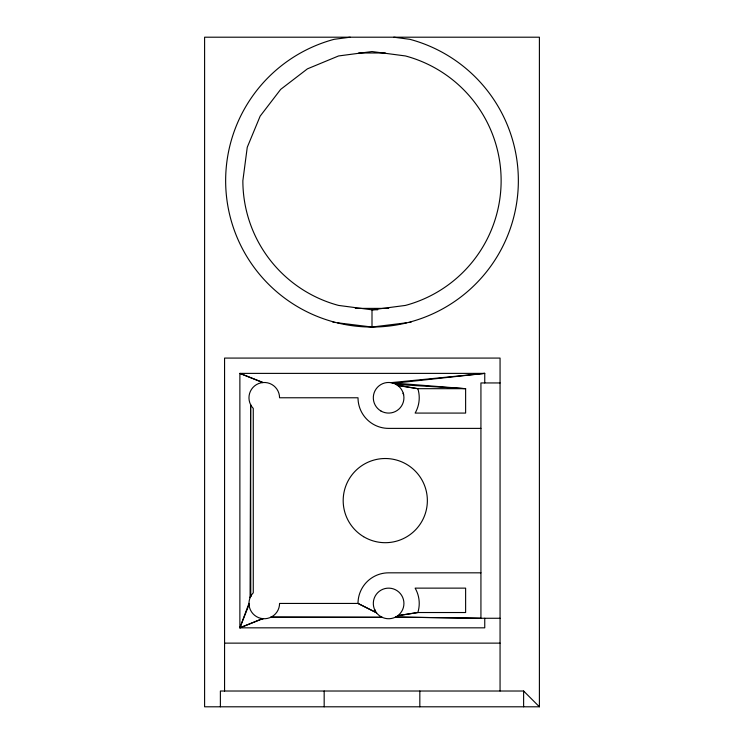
<?xml version="1.0" encoding="UTF-8"?>
<svg xmlns="http://www.w3.org/2000/svg" width="744" height="744" viewBox="0 0 744 744"><rect width="100%" height="100%" fill="white"/><g stroke="black" fill="none" stroke-linecap="round" stroke-linejoin="round"><path stroke-width="1.12" d="M248.961 603.375L239.875 627.834L484.753 627.834L484.753 618.264M249.017 604.705L239.875 627.834L262.772 618.673C264.427 618.831 259.34 618.283 263.302 618.71M250.3 597.181L250.086 597.674L250.644 404.755L250.765 596.223L250.3 597.181L250.765 596.223M250.412 596.939L250.644 596.465M262.511 618.645L239.875 627.834L239.875 373.386L484.753 373.386L484.753 382.946M350.201 37.2L334.121 39.32A146.354 146.354 0 0 0 252.114 264.632A146.354 146.354 0 0 0 491.886 264.632A146.354 146.354 0 0 0 409.879 39.32L393.799 37.2M337.543 322.803L372 327.044L406.457 322.803M408.754 322.515L411.051 322.236M394.106 383.486L393.604 383.3L484.753 373.386L391.019 382.658M262.511 382.574L263.041 382.518L239.875 373.386L262.772 382.546M377.785 309.764L372 309.82L338.576 305.421A129.14 129.14 0 0 1 242.86 180.69L247.259 147.266L260.168 116.12L280.683 89.373L307.43 68.848L338.576 55.949L372 51.55L405.424 55.949A129.14 129.14 0 0 1 405.424 305.421L372 309.82L372 327.044M358.636 52.982L385.364 52.982M355.316 308.388L388.684 308.388M500.061 382.946L480.931 382.946L480.931 618.264L500.061 618.264M480.931 428.386L388.619 428.386A30.606 30.606 0 0 1 358.013 397.78L279.567 397.77A15.308 15.308 0 0 0 258.531 383.588A15.308 15.308 0 0 0 253.267 408.419L253.267 592.801A15.308 15.308 0 0 0 258.531 617.622A15.308 15.308 0 0 0 279.567 603.44L358.013 603.44L376.557 612.861L376.241 612.433M480.931 572.824L388.619 572.824A30.606 30.606 0 0 0 358.013 603.44L376.399 612.647M224.567 643.132L500.061 643.132M539.4 706.8L539.4 37.2L204.6 37.2L204.6 706.8L539.4 706.8L523.618 691.018L220.382 691.018L220.382 706.8M396.506 384.657L396.041 384.388L465.623 388.684L465.623 413.078L415.133 413.078A30.606 30.606 0 0 0 417.849 388.684L465.623 388.684L392.321 382.928M332.949 322.236L335.246 322.515M397.835 385.55L417.849 388.684L397.398 385.234M523.618 691.018L523.618 706.8M500.061 691.018L500.061 358.078L224.567 358.078L224.567 691.018M419.83 691.018L419.83 706.8M324.17 691.018L324.17 706.8M248.998 396.775L248.998 396.775M397.835 615.66L417.849 612.526L465.623 612.526L465.623 588.132L415.133 588.132A30.606 30.606 0 0 1 417.849 612.526L397.835 615.66M271.281 617.046L270.797 617.278L382.156 617.306L271.281 617.046M395.566 617.074L480.931 618.264L395.566 617.074M257.917 383.848L257.917 383.848M375.506 611.317L374.753 609.903L375.506 611.317M403.257 393.297L403.592 394.59L403.257 393.297M363.593 536.684A42.092 42.092 0 0 0 427.354 501.344A42.092 42.092 0 0 0 364.867 463.791A42.092 42.092 0 0 0 363.593 536.684M380.965 616.692A15.308 15.308 0 0 0 403.927 603.44A15.308 15.308 0 0 0 380.965 590.187A15.308 15.308 0 0 0 380.965 616.692M380.965 411.032A15.308 15.308 0 0 0 403.927 397.77A15.308 15.308 0 0 0 380.965 384.518A15.308 15.308 0 0 0 380.965 411.032"/></g></svg>
